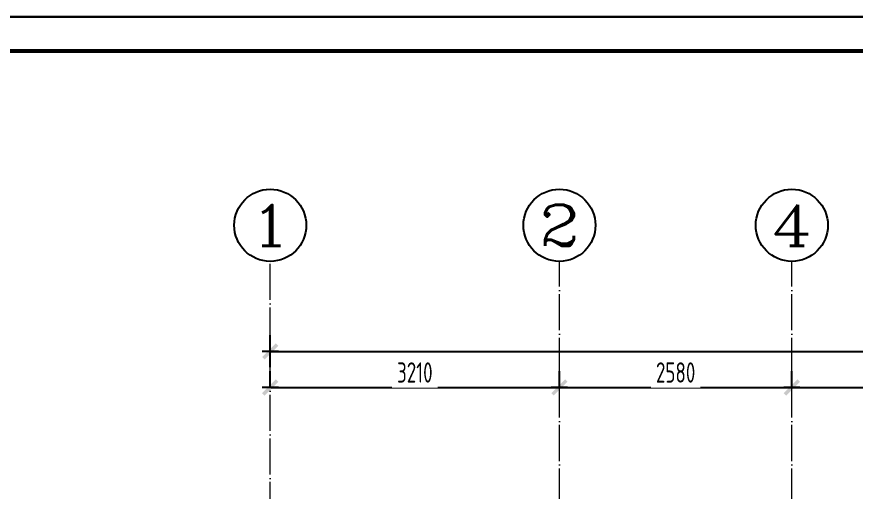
# Model space of a CAD drawing. Header units: inches. Extents: x -50945 to 250244, y -404780 to 18493.
# Drawn here: x 159673 to 168992, y -297677 to -292400 of the extents above; entities that cross this region are included whole.
import ezdxf
from ezdxf.enums import TextEntityAlignment as Align

# ---------------------------------------------------------------- set-up
doc = ezdxf.new("R2010")
doc.units = ezdxf.units.IN
doc.header["$MEASUREMENT"] = 0
doc.linetypes.add('DOTE', pattern=[2.42, 2, -0.2, 0.02, -0.2])
for name, color, linetype in [('15开关布置图-YJ', 2, 'Continuous'), ('AXIS', 1, 'Continuous'), ('AXIS_TEXT', 7, 'Continuous'), ('A图框', 7, 'Continuous'), ('D-ARCHI', 250, 'Continuous'), ('外标注', 50, 'Continuous')]:
    doc.layers.add(name, color=color, linetype=linetype)
doc.styles.add('_TCH_AXIS', font='COMPLEX', dxfattribs={"bigfont": 'GBCBIG'})
doc.styles.add('COMPLEX', font='COMPLEX')
doc.styles.add('HBA-DIMT', font='ARCHS.SHX', dxfattribs={"width": 0.8})
doc.dimstyles.new('HBA_40', dxfattribs={"dimscale": 50, "dimtxt": 2.5, "dimasz": 0.1, "dimexe": 2, "dimexo": 2.5, "dimgap": 0.6, "dimtad": 1, "dimdec": 0, "dimrnd": 5, "dimzin": 0, "dimtxsty": 'HBA-DIMT', "dimblk": 'HBA_DIMENSION_TICK', "dimblk1": 'HBA_DIMENSION_TICK', "dimblk2": 'HBA_DIMENSION_TICK', "dimcen": 0.125, "dimclrd": 44, "dimclre": 44, "dimclrt": 2, "dimadec": 0, "dimazin": 0, "dimtfac": 1, "dimtdec": 0, "dimtix": 1, "dimtmove": 1, "dimatfit": 3, "dimldrblk": 'HBA_Leader_Dot', "dimfxl": 0, "dimtvp": 1, "dimtfill": 1, "dimtolj": 1, "dimtzin": 0, "dimarcsym": 0})

# ---------------------------------------------------------------- blocks, each defined once
blk = doc.blocks.new('gegeg')
at = {"layer": 'A图框'}
blk.add_lwpolyline([(162587.3, -39217.7), (162587.3, -60007.7), (133187.3, -60007.7), (133187.3, -39217.7)], close=True, dxfattribs=at)
at = {"layer": 'A图框', "const_width": 42}
blk.add_lwpolyline([(133537.3, -40124.6), (133537.3, -39567.7), (162237.3, -39567.7), (162237.3, -57907.7)], dxfattribs=at)
blk = doc.blocks.new('HBA_DIMENSION_TICK')
at = {"color": 0, "linetype": 'ByBlock'}
for p, q in [((-10, 0), (0, 0)), ((0, 0), (10, 0))]:
    blk.add_line(p, q, dxfattribs=at)
at = {"color": 50, "linetype": 'ByBlock'}
blk.add_solid([(-10, -7), (-7, -10), (7, 10), (10, 7)], dxfattribs=at)
blk = doc.blocks.new('*D551')
at = {"layer": 'Defpoints', "color": 0, "transparency": 16777216}
for p in [(165697.1, -296514.3), (162487.1, -296738.9), (165697.1, -296738.9)]:
    blk.add_point(p, dxfattribs=at)
at = {"layer": '外标注', "color": 44, "lineweight": -2, "transparency": 16777216}
for p, q in [((162487.1, -296514.3), (162487.1, -296334.3)), ((165697.1, -296514.3), (165697.1, -296334.3)), ((162496.1, -296514.3), (165688.1, -296514.3))]:
    blk.add_line(p, q, dxfattribs=at)
at = {"layer": '外标注', "color": 44, "lineweight": -2, "transparency": 16777216, "xscale": 9, "yscale": 9, "zscale": 9, "rotation": 180}
blk.add_blockref('HBA_DIMENSION_TICK', (162487.1, -296514.3), dxfattribs=at)
at = {"layer": '外标注', "color": 44, "lineweight": -2, "transparency": 16777216, "xscale": 9, "yscale": 9, "zscale": 9}
blk.add_blockref('HBA_DIMENSION_TICK', (165697.1, -296514.3), dxfattribs=at)
at = {"layer": '外标注', "color": 2, "transparency": 16777216, "insert": (164092.1, -296347.8), "char_height": 225, "attachment_point": 5, "style": 'HBA-DIMT', "bg_fill": 3, "box_fill_scale": 1.25, "bg_fill_color": 256, "bg_fill_true_color": 13158600, "bg_fill_transparency": 0}
blk.add_mtext('\\A1;3210', dxfattribs=at)
blk = doc.blocks.new('HBA_Leader_Dot')
at = {"color": 0, "linetype": 'ByBlock'}
blk.add_line((-5, 0), (-10, 0), dxfattribs=at)
at = {"color": 0, "linetype": 'ByBlock', "const_width": 5}
blk.add_lwpolyline([(-2.5, 0, 1), (2.5, 0, 1)], format="xyb", close=True, dxfattribs=at)
blk = doc.blocks.new('*D552')
at = {"layer": 'Defpoints', "color": 0, "transparency": 16777216}
for p in [(168277.1, -296514.3), (165697.1, -296738.9), (168277.1, -296738.9)]:
    blk.add_point(p, dxfattribs=at)
at = {"layer": '外标注', "color": 44, "lineweight": -2, "transparency": 16777216}
for p, q in [((165697.1, -296514.3), (165697.1, -296334.3)), ((168277.1, -296514.3), (168277.1, -296334.3)), ((165706.1, -296514.3), (168268.1, -296514.3))]:
    blk.add_line(p, q, dxfattribs=at)
at = {"layer": '外标注', "color": 44, "lineweight": -2, "transparency": 16777216, "xscale": 9, "yscale": 9, "zscale": 9, "rotation": 180}
blk.add_blockref('HBA_DIMENSION_TICK', (165697.1, -296514.3), dxfattribs=at)
at = {"layer": '外标注', "color": 44, "lineweight": -2, "transparency": 16777216, "xscale": 9, "yscale": 9, "zscale": 9}
blk.add_blockref('HBA_DIMENSION_TICK', (168277.1, -296514.3), dxfattribs=at)
at = {"layer": '外标注', "color": 2, "transparency": 16777216, "insert": (166987.1, -296347.8), "char_height": 225, "attachment_point": 5, "style": 'HBA-DIMT', "bg_fill": 3, "box_fill_scale": 1.25, "bg_fill_color": 256, "bg_fill_true_color": 13158600, "bg_fill_transparency": 0}
blk.add_mtext('\\A1;2580', dxfattribs=at)
blk = doc.blocks.new('*D553')
at = {"layer": 'Defpoints', "color": 0, "transparency": 16777216}
for p in [(174367.1, -296514.3), (168277.1, -296738.9), (174367.1, -296738.9)]:
    blk.add_point(p, dxfattribs=at)
at = {"layer": '外标注', "color": 44, "lineweight": -2, "transparency": 16777216}
for p, q in [((168277.1, -296514.3), (168277.1, -296334.3)), ((174367.1, -296514.3), (174367.1, -296334.3)), ((168286.1, -296514.3), (174358.1, -296514.3))]:
    blk.add_line(p, q, dxfattribs=at)
at = {"layer": '外标注', "color": 44, "lineweight": -2, "transparency": 16777216, "xscale": 9, "yscale": 9, "zscale": 9, "rotation": 180}
blk.add_blockref('HBA_DIMENSION_TICK', (168277.1, -296514.3), dxfattribs=at)
at = {"layer": '外标注', "color": 44, "lineweight": -2, "transparency": 16777216, "xscale": 9, "yscale": 9, "zscale": 9}
blk.add_blockref('HBA_DIMENSION_TICK', (174367.1, -296514.3), dxfattribs=at)
at = {"layer": '外标注', "color": 2, "transparency": 16777216, "insert": (171322.1, -296347.8), "char_height": 225, "attachment_point": 5, "style": 'HBA-DIMT', "bg_fill": 3, "box_fill_scale": 1.25, "bg_fill_color": 256, "bg_fill_true_color": 13158600, "bg_fill_transparency": 0}
blk.add_mtext('\\A1;6090', dxfattribs=at)
blk = doc.blocks.new('*D555')
at = {"layer": 'Defpoints', "color": 0, "transparency": 16777216}
for p in [(177187.1, -296114.3), (162487.1, -296514.3), (177187.1, -296514.3)]:
    blk.add_point(p, dxfattribs=at)
at = {"layer": '外标注', "color": 44, "lineweight": -2, "transparency": 16777216}
for p, q in [((162487.1, -296289.3), (162487.1, -295934.3)), ((177187.1, -296289.3), (177187.1, -295934.3)), ((162496.1, -296114.3), (177178.1, -296114.3))]:
    blk.add_line(p, q, dxfattribs=at)
at = {"layer": '外标注', "color": 44, "lineweight": -2, "transparency": 16777216, "xscale": 9, "yscale": 9, "zscale": 9, "rotation": 180}
blk.add_blockref('HBA_DIMENSION_TICK', (162487.1, -296114.3), dxfattribs=at)
at = {"layer": '外标注', "color": 44, "lineweight": -2, "transparency": 16777216, "xscale": 9, "yscale": 9, "zscale": 9}
blk.add_blockref('HBA_DIMENSION_TICK', (177187.1, -296114.3), dxfattribs=at)
at = {"layer": '外标注', "color": 2, "transparency": 16777216, "insert": (169837.1, -295947.8), "char_height": 225, "attachment_point": 5, "style": 'HBA-DIMT', "bg_fill": 3, "box_fill_scale": 1.25, "bg_fill_color": 256, "bg_fill_true_color": 13158600, "bg_fill_transparency": 0}
blk.add_mtext('\\A1;14700', dxfattribs=at)
blk = doc.blocks.new('_AXISO')
blk.add_circle((0, 0), 0.5)
at = {"layer": 'AXIS_TEXT', "style": 'COMPLEX', "width": 1.041667}
blk.add_attdef('A', text='', height=0.56, dxfattribs=at).set_placement((-0.25, -0.28), (0.25, -0.28), align=Align.FIT)

msp = doc.modelspace()

# ---------------------------------------------------------------- block references
at = {"layer": '15开关布置图-YJ', "color": 2, "xscale": 1.081091401797356, "yscale": 1.081091401797356, "zscale": 1.081091401797356}
msp.add_blockref('gegeg', (10904.09, -227526.41), dxfattribs=at)
at = {"layer": 'AXIS'}
ref = msp.add_blockref('_AXISO', (162487.07, -294714.27), dxfattribs=dict(at, xscale=800, yscale=800, zscale=800))
ref.add_attrib('A', '1', dxfattribs={"layer": 'AXIS_TEXT', "height": 452.55, "style": '_TCH_AXIS', "width": 2.333333}).set_placement((162260.79, -294940.54), (162713.34, -294940.54), align=Align.FIT)
ref = msp.add_blockref('_AXISO', (165697.07, -294714.27), dxfattribs=dict(at, xscale=800, yscale=800, zscale=800))
ref.add_attrib('A', '2', dxfattribs={"layer": 'AXIS_TEXT', "height": 452.55, "style": '_TCH_AXIS', "width": 1.5}).set_placement((165470.79, -294940.54), (165923.34, -294940.54), align=Align.FIT)
ref = msp.add_blockref('_AXISO', (168277.07, -294714.27), dxfattribs=dict(at, xscale=800, yscale=800, zscale=800))
ref.add_attrib('A', '4', dxfattribs={"layer": 'AXIS_TEXT', "height": 452.55, "style": '_TCH_AXIS', "width": 1.3125}).set_placement((168050.79, -294940.54), (168503.34, -294940.54), align=Align.FIT)

# ---------------------------------------------------------------- dimensions: what is measured, and where the dimension line sits
at = {"layer": '外标注'}
dim = msp.add_linear_dim(base=(165697.07, -296514.27), p1=(162487.07, -296738.85), p2=(165697.07, -296738.85), dimstyle='HBA_40', override={"dimscale": 90, "dimfxl": 200, "dimfxlon": 1}, dxfattribs=at)
dim.commit()
dim.dimension.update_dxf_attribs({"geometry": '*D551', "text_midpoint": (164092.07, -296347.77)})

# ---------------------------------------------------------------- next in the draw order: dimensions: what is measured, and where the dimension line sits
dim = msp.add_linear_dim(base=(168277.07, -296514.27), p1=(165697.07, -296738.85), p2=(168277.07, -296738.85), dimstyle='HBA_40', override={"dimscale": 90, "dimfxl": 200, "dimfxlon": 1}, dxfattribs=at)
dim.commit()
dim.dimension.update_dxf_attribs({"geometry": '*D552', "text_midpoint": (166987.07, -296347.77)})

# ---------------------------------------------------------------- next in the draw order: dimensions: what is measured, and where the dimension line sits
dim = msp.add_linear_dim(base=(174367.07, -296514.27), p1=(168277.07, -296738.85), p2=(174367.07, -296738.85), dimstyle='HBA_40', override={"dimscale": 90, "dimfxl": 200, "dimfxlon": 1}, dxfattribs=at)
dim.commit()
dim.dimension.update_dxf_attribs({"geometry": '*D553', "text_midpoint": (171322.07, -296347.77)})

# ---------------------------------------------------------------- next in the draw order: dimensions: what is measured, and where the dimension line sits
dim = msp.add_linear_dim(base=(177187.07, -296114.27), p1=(162487.07, -296514.27), p2=(177187.07, -296514.27), dimstyle='HBA_40', override={"dimscale": 90, "dimfxl": 200, "dimfxlon": 1}, dxfattribs=at)
dim.commit()
dim.dimension.update_dxf_attribs({"geometry": '*D555', "text_midpoint": (169837.07, -295947.77)})

# ---------------------------------------------------------------- next in the draw order: linework, layer by layer
at = {"layer": 'D-ARCHI', "color": 251, "linetype": 'DOTE', "lineweight": 5, "ltscale": 200}
for p, q in [((162487.07, -310062.84), (162487.07, -295114.27)), ((165697.07, -302654.51), (165697.07, -295114.27)), ((168277.07, -302654.51), (168277.07, -295114.27))]:
    msp.add_line(p, q, dxfattribs=at)

# ---------------------------------------------------------------- next in the draw order: block references
at = {"layer": '15开关布置图-YJ', "color": 2, "xscale": 1.081091401797356, "yscale": 1.081091401797356, "zscale": 1.081091401797356}
msp.add_blockref('gegeg', (10904.09, -250002.3), dxfattribs=at)

doc.saveas('drawing.dxf')
